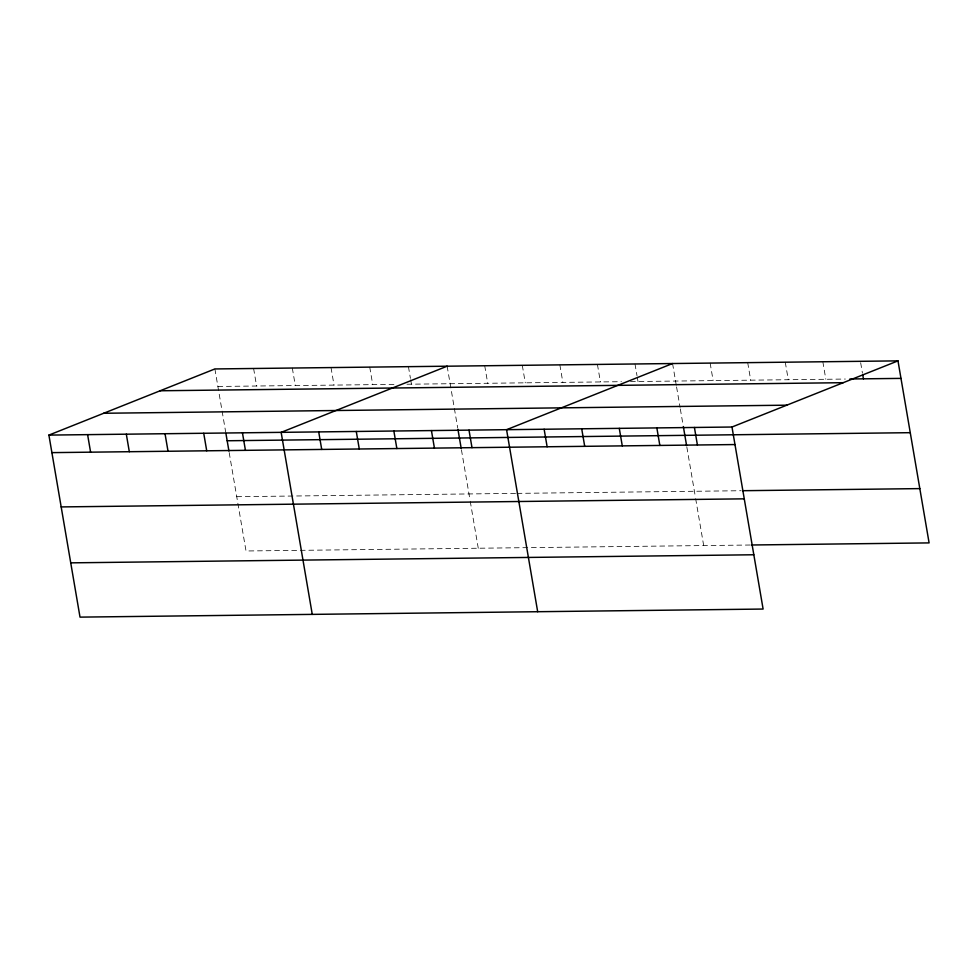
<?xml version="1.0" encoding="UTF-8"?>
<svg xmlns="http://www.w3.org/2000/svg" width="978" height="978" viewBox="0 0 978 978"><rect width="100%" height="100%" fill="white"/><g stroke="black" fill="none" stroke-linecap="round" stroke-linejoin="round"><path stroke-width="0.73" stroke-dasharray="4.89 3.67" d="M217.886 386.469L395.063 384.378M406.97 384.232L621.458 381.689M630.48 381.591L845.371 379.048M236.737 496.69L515.565 493.389M517.069 493.377L740.994 490.724M750.273 545.015L246.016 550.981L229.182 452.533M860.664 362.765L862.413 372.997M822.84 361.75L825.835 379.281M785.273 362.202L788.268 379.721M747.705 362.642L750.701 380.161M710.138 363.082L713.133 380.613M672.571 363.535L676.311 385.454M676.568 386.921L680.077 407.459M680.321 408.926L683.084 425.075M686.849 447.117L695.407 497.142M695.651 498.609L703.683 545.565M634.991 363.975L636.996 375.662M637.24 377.117L637.986 381.493M597.424 364.415L600.419 381.946M559.856 364.867L562.851 382.386M522.289 365.307L525.284 382.838M484.721 365.748L487.716 383.278M447.142 366.2L457.667 427.741M461.433 449.782L469.99 499.807M470.235 501.274L478.266 548.23M408.437 366.652L410.43 378.339M410.687 379.794L411.432 384.183M369.733 367.117L372.728 384.635M331.016 367.569L334.011 385.1M292.312 368.034L295.307 385.552M253.608 368.486L256.603 386.017M214.891 368.95L225.661 431.958"/><path stroke-width="1.47" d="M897.987 360.87L731.984 427.019L763.109 609.049L80.013 617.13L48.9 435.1L214.891 368.95L897.987 360.87L929.1 542.9L751.776 544.99M447.142 366.2L281.151 432.362L312.263 614.392M672.571 363.535L506.567 429.697L537.68 611.727M849.882 378.987L900.982 378.388M160.123 390.772L843.207 382.691M103.68 413.266L786.764 405.185M48.9 435.1L731.984 427.019M227.177 440.76L910.261 432.679M51.895 452.631L734.979 444.55M742.485 490.711L919.821 488.609M61.174 506.922L744.258 498.841M70.734 562.851L753.818 554.77M862.657 374.452L863.415 378.828M694.417 427.472L697.412 444.99M683.341 426.542L686.605 445.65M656.849 427.912L659.844 445.442M619.282 428.352L622.277 445.882M581.714 428.804L584.71 446.323M544.135 429.244L547.13 446.775M469 430.137L471.995 447.655M457.912 429.208L461.188 448.315M431.432 430.577L434.428 448.107M393.865 431.029L396.86 448.547M356.285 431.469L359.281 448.988M318.718 431.909L321.713 449.44M242.446 432.814L245.441 450.345M225.918 433.425L228.938 451.054M203.73 433.278L206.725 450.797M165.025 433.731L168.02 451.249M126.321 434.183L129.316 451.714M87.604 434.648L90.599 452.166"/></g></svg>
